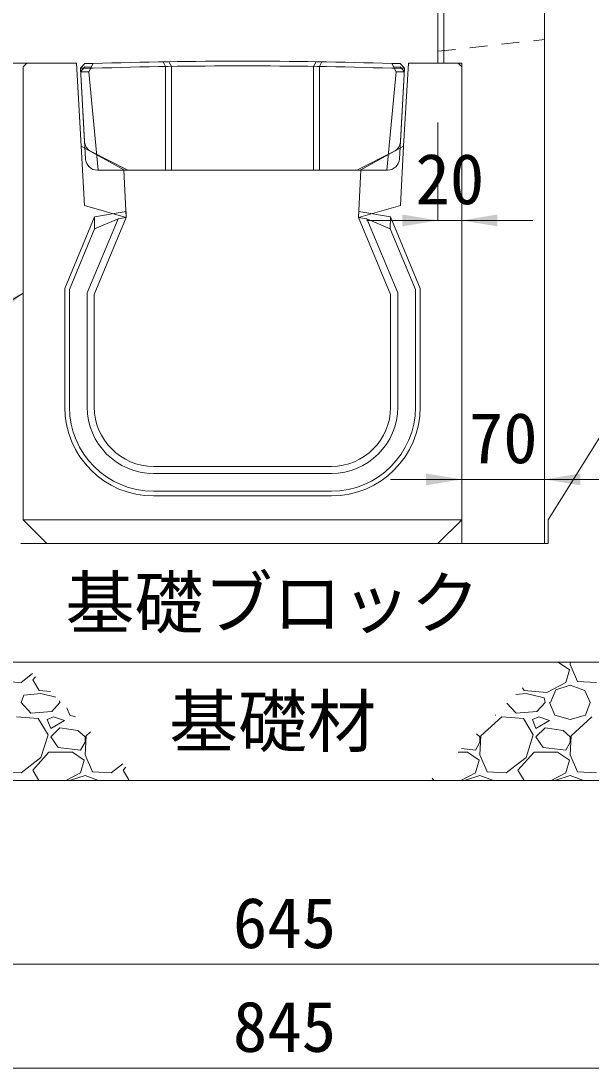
# Model space of a CAD drawing. Units: millimetres at full size. Extents: x 187207 to 255567, y 882048 to 905686.
# Drawn here: x 208462 to 208944, y 902398 to 903281 of the extents above; entities that cross this region are included whole.
import ezdxf
from ezdxf.enums import TextEntityAlignment as Align

# ---------------------------------------------------------------- set-up
doc = ezdxf.new("R2010")
doc.units = ezdxf.units.MM
doc.header["$LTSCALE"] = 20
doc.linetypes.add('DASHED', pattern=[7.5, 6, -1.5])
doc.linetypes.add('USER2', pattern=[1.35, 0.75, -0.6])
for name, color, linetype, lineweight in [('0_2', 7, 'Continuous', 20), ('パネックス', 2, 'Continuous', 13), ('基礎ブロック', 2, 'Continuous', 13), ('基礎材', 7, 'Continuous', 15), ('寸法線', 7, 'Continuous', 13), ('引出線', 4, 'Continuous', 13), ('箱型U字側溝', 2, 'Continuous', 9), ('ﾊｯﾁﾝｸﾞ', 7, 'Continuous', 5)]:
    doc.layers.add(name, color=color, linetype=linetype, lineweight=lineweight)
doc.layers.add('文字', color=7, linetype='Continuous')
doc.styles.add('ＭＳ ゴシック', font='')
doc.styles.get('ＭＳ ゴシック').set_extended_font_data('MS Gothic')

# ---------------------------------------------------------------- blocks, each defined once
blk = doc.blocks.new('filled_arrow')
at = {"color": 0, "linetype": 'Continuous', "lineweight": -2}
blk.add_solid([(7.5, 1.25), (0, 0), (7.5, -1.25)], dxfattribs=at)

msp = doc.modelspace()

# ---------------------------------------------------------------- linework, layer by layer
at = {"layer": '0_2'}
msp.add_line((208467.37, 903245.37), (208067.37, 903245.37), dxfattribs=at)
at = {"layer": 'パネックス'}
for p, q in [((208814.37, 904040.37), (208814.37, 903245.37)), ((208904.37, 902840.37), (208904.37, 904045.37)), ((208814.37, 903245.37), (208834.37, 903245.37)), ((208834.37, 903245.37), (208834.37, 902840.37)), ((208834.37, 902840.37), (208904.37, 902840.37))]:
    msp.add_line(p, q, dxfattribs=at)
at = {"layer": 'パネックス', "lineweight": 5}
msp.add_line((208819.37, 904045.37), (208819.37, 903245.37), dxfattribs=at)
at = {"layer": 'パネックス', "linetype": 'USER2', "lineweight": 9}
msp.add_line((208814.37, 903255.37), (208904.37, 903265.37), dxfattribs=at)
at = {"layer": '基礎ブロック'}
for p, q in [((208907.37, 902860.37), (208957.37, 902940.37)), ((208907.37, 902840.37), (208907.37, 902860.37)), ((208462.37, 902840.37), (208907.37, 902840.37)), ((208362.37, 902740.37), (209007.37, 902740.37))]:
    msp.add_line(p, q, dxfattribs=at)
at = {"layer": '基礎材'}
msp.add_line((208262.37, 902640.37), (209107.37, 902640.37), dxfattribs=at)
at = {"layer": '寸法線'}
for p, q in [((208814.37, 903195.37), (208814.37, 903112.75)), ((208834.37, 903195.37), (208834.37, 903112.75)), ((208894.37, 903112.75), (208754.37, 903112.75)), ((208774.37, 902894.36), (208964.37, 902894.36)), ((208834.37, 902865.37), (208834.37, 902894.36)), ((208904.37, 902865.37), (208904.37, 902894.36)), ((208362.37, 902485.43), (209007.37, 902485.43)), ((209107.37, 902397.93), (208262.37, 902397.93))]:
    msp.add_line(p, q, dxfattribs=at)
at = {"layer": '引出線'}
msp.add_lwpolyline([(208464.37, 903051.37), (208344.16, 902977.09), (208004.16, 902977.09)], dxfattribs=at)
at = {"layer": '箱型U字側溝', "lineweight": 13}
for p, q in [((208467.37, 903245.37), (208464.37, 903242.37)), ((208509.37, 903245.37), (208467.37, 903245.37)), ((208513.37, 903175.37), (208509.37, 903245.37)), ((208782.37, 903245.11), (208775.37, 903245.11)), ((208789.37, 903245.37), (208785.37, 903175.37)), ((208831.37, 903245.37), (208789.37, 903245.37)), ((208834.37, 903242.37), (208831.37, 903245.37)), ((208464.37, 903242.37), (208464.37, 902860.37)), ((208523.37, 903241.11), (208512.6, 903241.11)), ((208786.15, 903241.11), (208775.37, 903241.11)), ((208834.37, 902860.37), (208834.37, 903242.37)), ((208549.37, 903155.37), (208513.37, 903175.37)), ((208785.37, 903175.37), (208749.37, 903155.37)), ((208526.96, 903155.11), (208771.79, 903155.11)), ((208551.37, 903115.37), (208549.37, 903155.37)), ((208749.37, 903155.37), (208747.37, 903115.37)), ((208524.37, 903050.37), (208551.37, 903115.37)), ((208747.37, 903115.37), (208774.37, 903050.37)), ((208524.37, 902955.37), (208524.37, 903050.37)), ((208774.37, 903050.37), (208774.37, 902955.37)), ((208724.37, 902905.37), (208574.37, 902905.37)), ((208464.37, 902860.37), (208484.37, 902840.37)), ((208814.37, 902840.37), (208834.37, 902860.37)), ((208484.37, 902840.37), (208814.37, 902840.37))]:
    msp.add_line(p, q, dxfattribs=at)
at = {"layer": '箱型U字側溝', "linetype": 'DASHED', "lineweight": 13}
for p, q in [((208516.04, 903125.37), (208513.37, 903175.37)), ((208782.71, 903125.37), (208785.37, 903175.37)), ((208551.37, 903115.37), (208516.04, 903125.37)), ((208747.37, 903115.37), (208782.71, 903125.37))]:
    msp.add_line(p, q, dxfattribs=at)
at = {"layer": '箱型U字側溝'}
for p, q in [((208524.49, 903115.83), (208551.12, 903120.4)), ((208551.12, 903120.4), (208551.37, 903115.37)), ((208747.37, 903115.37), (208747.63, 903120.4)), ((208747.63, 903120.4), (208774.25, 903115.83)), ((208499.37, 903055.36), (208524.49, 903115.83)), ((208518.37, 903051.57), (208544.38, 903114.17)), ((208551.37, 903115.37), (208524.37, 903050.37)), ((208524.49, 903115.83), (208524.62, 903105.71)), ((208544.38, 903114.17), (208524.62, 903105.71)), ((208544.38, 903114.17), (208551.37, 903115.37)), ((208754.37, 903114.17), (208747.37, 903115.37)), ((208774.37, 903050.37), (208747.37, 903115.37)), ((208774.13, 903105.71), (208754.37, 903114.17)), ((208754.37, 903114.17), (208780.37, 903051.57)), ((208774.25, 903115.83), (208774.13, 903105.71)), ((208774.25, 903115.83), (208799.37, 903055.36)), ((208524.62, 903105.71), (208503.37, 903054.56)), ((208795.37, 903054.56), (208774.13, 903105.71)), ((208499.37, 902955.37), (208499.37, 903055.36)), ((208503.37, 903054.56), (208503.37, 902955.37)), ((208518.37, 902955.37), (208518.37, 903051.57)), ((208524.37, 903050.37), (208524.37, 902955.37)), ((208774.37, 902955.37), (208774.37, 903050.37)), ((208780.37, 903051.57), (208780.37, 902955.37)), ((208795.37, 902955.37), (208795.37, 903054.56)), ((208799.37, 903055.36), (208799.37, 902955.37)), ((208574.37, 902905.37), (208724.37, 902905.37)), ((208724.37, 902899.37), (208574.37, 902899.37)), ((208574.37, 902884.37), (208724.37, 902884.37)), ((208724.37, 902880.37), (208574.37, 902880.37)), ((208834.37, 902860.37), (208464.37, 902860.37))]:
    msp.add_line(p, q, dxfattribs=at)
at = {"layer": '箱型U字側溝', "lineweight": 13}
for points in [[(208516.14, 903179.15), (208512.6, 903241.11), (208516.37, 903245.11), (208523.37, 903245.11)], [(208523.37, 903245.11), (208516.37, 903245.11), (208512.6, 903241.11), (208516.98, 903164.54)], [(208582.32, 903246.54), (208584.37, 903242.58), (208584.37, 903155.11)], [(208589.37, 903155.11), (208589.37, 903242.66), (208587.32, 903246.62)], [(208709.37, 903155.11), (208709.37, 903242.66), (208711.43, 903246.62)], [(208714.37, 903155.11), (208714.37, 903242.58), (208716.43, 903246.54)], [(208775.37, 903245.11), (208782.37, 903245.11), (208786.15, 903241.11), (208782.6, 903179.15)], [(208781.77, 903164.54), (208786.15, 903241.11), (208782.37, 903245.11)], [(208777.12, 903170.79), (208745.98, 903155.11), (208552.77, 903155.11), (208521.63, 903170.79)]]:
    msp.add_lwpolyline(points, dxfattribs=at)
at = {"layer": '箱型U字側溝', "color": 5, "linetype": 'DASHED', "lineweight": 13}
for points in [[(208523.37, 903245.11), (208519.59, 903238.11), (208527.52, 903155.11)], [(208775.37, 903245.11), (208779.16, 903238.11), (208771.23, 903155.11)]]:
    msp.add_lwpolyline(points, dxfattribs=at)
at = {"layer": '箱型U字側溝', "color": 5, "lineweight": 13}
for points in [[(208516.37, 903242.2), (208521.75, 903242.11), (208519.59, 903238.11), (208512.77, 903238.21)], [(208782.37, 903242.2), (208777, 903242.11), (208779.16, 903238.11), (208785.98, 903238.21)]]:
    msp.add_lwpolyline(points, close=True, dxfattribs=at)
at = {"layer": '箱型U字側溝', "lineweight": 13}
for centre, radius, start, end in [((208649.37, 899277.11), 3970, 88.18124, 91.81876), ((208649.37, 899273.11), 3970, 88.18124, 91.81876), ((208526.13, 903179.72), 10, 183.27049, 243.27049), ((208772.62, 903179.72), 10, 296.72951, 356.72951), ((208526.96, 903165.11), 10, 183.27049, 270), ((208771.79, 903165.11), 10, 270, 356.72951), ((208574.37, 902955.37), 50, 180, 270), ((208724.37, 902955.37), 50, 270, 0)]:
    msp.add_arc(centre, radius, start, end, dxfattribs=at)
at = {"layer": '箱型U字側溝'}
for centre, radius, start, end in [((208574.37, 902955.37), 75, 180, 270), ((208574.37, 902955.37), 71, 180, 270), ((208574.37, 902955.37), 56, 180, 270), ((208574.37, 902955.37), 50, 180, 270), ((208724.37, 902955.37), 71, 270, 0), ((208724.37, 902955.37), 56, 270, 0), ((208724.37, 902955.37), 50, 270, 0), ((208724.37, 902955.37), 75, 270, 0)]:
    msp.add_arc(centre, radius, start, end, dxfattribs=at)
at = {"layer": 'ﾊｯﾁﾝｸﾞ'}
for p, q in [((208915.7, 902740.37), (208925.25, 902733.75)), ((208926.11, 902740.37), (208926.01, 902738.33)), ((208925.25, 902733.75), (208922.2, 902723.09)), ((208926.01, 902738.33), (208932.11, 902723.85)), ((208446.49, 902723.85), (208462.49, 902723.09)), ((208462.49, 902723.09), (208472.16, 902730.56)), ((208472.39, 902725.37), (208474.74, 902727.98)), ((208477.73, 902716.23), (208472.39, 902725.37)), ((208922.2, 902723.09), (208906.2, 902714.7)), ((208932.11, 902723.85), (208948.11, 902723.09)), ((208479.25, 902713.94), (208464.77, 902712.42)), ((208487.25, 902715.47), (208477.73, 902716.23)), ((208491.95, 902710.77), (208479.25, 902713.94)), ((208888.68, 902713.94), (208880.04, 902713.03)), ((208887.15, 902716.23), (208885.71, 902718.7)), ((208906.2, 902714.7), (208887.15, 902716.23)), ((208903.92, 902710.13), (208888.68, 902713.94)), ((208909.25, 902706.32), (208913.82, 902716.99)), ((208913.82, 902716.99), (208926.01, 902720.8)), ((208926.01, 902720.8), (208938.21, 902716.23)), ((208938.21, 902716.23), (208942.78, 902706.32)), ((208462.49, 902706.32), (208464.77, 902712.42)), ((208470.87, 902697.18), (208462.49, 902706.32)), ((208495.25, 902706.32), (208488.4, 902698.7)), ((208495.25, 902706.32), (208494.97, 902707.75)), ((208880.29, 902697.18), (208872.59, 902705.58)), ((208904.68, 902706.32), (208897.82, 902698.7)), ((208904.68, 902706.32), (208903.92, 902710.13)), ((208908.49, 902706.32), (208913.06, 902695.65)), ((208938.97, 902695.65), (208942.78, 902706.32)), ((208488.4, 902698.7), (208470.87, 902697.18)), ((208501.06, 902701.66), (208503.64, 902695.65)), ((208503.64, 902695.65), (208508.5, 902694.22)), ((208862.61, 902695.61), (208862.77, 902695.65)), ((208862.77, 902695.65), (208862.83, 902695.83)), ((208897.82, 902698.7), (208880.29, 902697.18)), ((208913.06, 902695.65), (208926.01, 902691.84)), ((208926.01, 902691.84), (208938.97, 902695.65)), ((208476.97, 902692.61), (208458.68, 902694.13)), ((208485.35, 902678.89), (208476.97, 902692.61)), ((208489.92, 902694.13), (208484.59, 902691.84)), ((208484.59, 902691.84), (208487.63, 902684.22)), ((208487.63, 902684.22), (208499.06, 902691.08)), ((208499.06, 902691.08), (208489.92, 902694.13)), ((208868.1, 902694.13), (208850.58, 902678.13)), ((208886.39, 902692.61), (208868.1, 902694.13)), ((208894.77, 902678.89), (208886.39, 902692.61)), ((208899.34, 902694.13), (208894.01, 902691.84)), ((208894.01, 902691.84), (208897.06, 902684.22)), ((208897.06, 902684.22), (208908.49, 902691.08)), ((208908.49, 902691.08), (208899.34, 902694.13)), ((208944.3, 902694.13), (208926.78, 902678.13)), ((208479.25, 902659.84), (208485.35, 902678.89)), ((208495.25, 902684.99), (208487.63, 902677.37)), ((208510.49, 902682.7), (208495.25, 902684.99)), ((208516.59, 902677.37), (208510.49, 902682.7)), ((208517.35, 902678.13), (208516.59, 902662.13)), ((208521.14, 902681.58), (208517.35, 902678.13)), ((208849.81, 902677.37), (208846.91, 902679.91)), ((208850.58, 902678.13), (208849.81, 902662.13)), ((208888.68, 902659.84), (208894.77, 902678.89)), ((208904.68, 902684.99), (208897.06, 902677.37)), ((208919.92, 902682.7), (208904.68, 902684.99)), ((208926.01, 902677.37), (208919.92, 902682.7)), ((208926.78, 902678.13), (208926.01, 902662.13)), ((208487.63, 902677.37), (208493.73, 902668.22)), ((208512.78, 902665.94), (208516.59, 902672.79)), ((208516.59, 902672.79), (208516.59, 902677.37)), ((208846, 902665.94), (208849.81, 902672.79)), ((208849.81, 902672.79), (208849.81, 902677.37)), ((208897.06, 902677.37), (208903.15, 902668.22)), ((208922.2, 902665.94), (208926.01, 902672.79)), ((208926.01, 902672.79), (208926.01, 902677.37)), ((208472.39, 902649.17), (208486.11, 902664.41)), ((208486.11, 902664.41), (208505.92, 902664.41)), ((208493.73, 902668.22), (208512.78, 902665.94)), ((208505.92, 902664.41), (208515.83, 902657.55)), ((208516.59, 902662.13), (208522.69, 902647.65)), ((208831.42, 902664.41), (208839.15, 902664.41)), ((208834.34, 902667.34), (208846, 902665.94)), ((208839.15, 902664.41), (208849.05, 902657.55)), ((208849.81, 902662.13), (208855.91, 902647.65)), ((208881.82, 902649.17), (208895.53, 902664.41)), ((208895.53, 902664.41), (208915.35, 902664.41)), ((208903.15, 902668.22), (208922.2, 902665.94)), ((208915.35, 902664.41), (208925.25, 902657.55)), ((208926.01, 902662.13), (208932.11, 902647.65)), ((208462.49, 902646.89), (208479.25, 902659.84)), ((208515.83, 902657.55), (208512.78, 902646.89)), ((208538.69, 902646.89), (208548.36, 902654.36)), ((208548.59, 902649.17), (208550.94, 902651.78)), ((208849.05, 902657.55), (208846, 902646.89)), ((208871.91, 902646.89), (208888.68, 902659.84)), ((208925.25, 902657.55), (208922.2, 902646.89)), ((208446.49, 902647.65), (208462.49, 902646.89)), ((208477.53, 902640.37), (208472.39, 902649.17)), ((208512.78, 902646.89), (208500.34, 902640.37)), ((208504.4, 902640.79), (208516.59, 902644.6)), ((208516.59, 902644.6), (208527.87, 902640.37)), ((208522.69, 902647.65), (208538.69, 902646.89)), ((208553.73, 902640.37), (208548.59, 902649.17)), ((208810.75, 902640.37), (208809.51, 902642.5)), ((208846, 902646.89), (208833.57, 902640.37)), ((208837.62, 902640.79), (208849.81, 902644.6)), ((208849.81, 902644.6), (208861.09, 902640.37)), ((208855.91, 902647.65), (208871.91, 902646.89)), ((208886.95, 902640.37), (208881.82, 902649.17)), ((208922.2, 902646.89), (208909.77, 902640.37)), ((208913.82, 902640.79), (208926.01, 902644.6)), ((208926.01, 902644.6), (208937.29, 902640.37)), ((208932.11, 902647.65), (208948.11, 902646.89)), ((208504.22, 902640.37), (208504.4, 902640.79)), ((208837.44, 902640.37), (208837.62, 902640.79)), ((208913.64, 902640.37), (208913.82, 902640.79))]:
    msp.add_line(p, q, dxfattribs=at)

# ---------------------------------------------------------------- block references
at = {"layer": '寸法線', "xscale": 4, "yscale": 4, "rotation": 180}
for p in [(208814.37, 903112.75), (208834.37, 902894.36)]:
    msp.add_blockref('filled_arrow', p, dxfattribs=at)
at = {"layer": '寸法線', "xscale": 4, "yscale": 4}
for p in [(208834.37, 903112.75), (208904.37, 902894.36)]:
    msp.add_blockref('filled_arrow', p, dxfattribs=at)
at = {"layer": '引出線', "xscale": 4, "yscale": 4, "rotation": 211.7}
msp.add_blockref('filled_arrow', (208464.37, 903051.37), dxfattribs=at)

# ---------------------------------------------------------------- texts
at = {"layer": '寸法線', "style": 'ＭＳ ゴシック'}
for s, p in [('20', (208824.37, 903147.75)), ('70', (208869.37, 902929.36)), ('645', (208684.87, 902520.43)), ('845', (208684.87, 902432.93))]:
    msp.add_text(s, height=42.72, dxfattribs=at).set_placement(p, align=Align.MIDDLE_CENTER)
at = {"layer": '文字', "style": 'ＭＳ ゴシック'}
for s, p in [('基礎ブロック', (208674.85, 902790.37)), ('基礎材', (208674.85, 902690.37))]:
    msp.add_text(s, height=42.72, dxfattribs=at).set_placement(p, align=Align.MIDDLE_CENTER)

doc.saveas('drawing.dxf')
